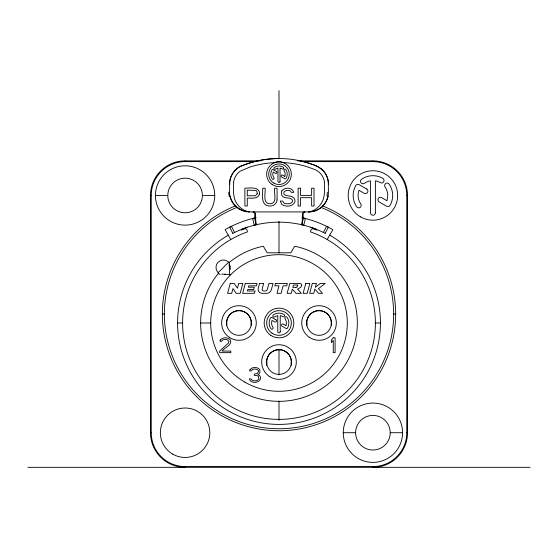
<?xml version="1.0" encoding="UTF-8"?>
<svg xmlns="http://www.w3.org/2000/svg" width="558" height="558" viewBox="0 0 558 558"><rect width="100%" height="100%" fill="white"/><g stroke="black" fill="none" stroke-linecap="round" stroke-linejoin="round"><path stroke-width="0.84" d="M328.237 181.148A19.621 19.46 80.4 0 1 328.292 181.51L328.432 192.154A19.774 19.774 0 0 1 308.658 211.928L249.342 211.928A19.774 19.774 0 0 1 229.568 192.154L229.736 181.531A19.663 19.439 -80.7 0 1 229.847 180.994A19.76 19.704 -80 0 1 237.038 168.649M291.36 361.947L291.241 363.753M226.604 322.866L226.722 324.707M266.64 361.919L266.759 363.753M306.684 322.866L306.802 324.707M226.548 325.384L226.611 322.705A12.409 12.304 0 0 1 238.964 310.604A12.409 12.304 0 0 1 251.365 322.705M266.564 365.441L266.647 361.758A12.409 12.304 0 0 1 279 349.65A12.409 12.304 0 0 1 291.402 361.758L291.353 361.779M306.621 325.384L306.684 322.705L306.656 323.947M226.583 323.947L226.611 322.712M266.619 362.993L266.647 361.765M255.09 214.021L254.581 218.018L256.143 224.783L254.225 225.251L252.655 218.506L254.581 218.018M233.628 182.34L233.558 193.242L234.29 197.902A19.607 19.607 0 0 0 249.321 212.026M251.198 324.707L251.323 322.963M331.278 324.707L331.396 322.894M301.857 224.783L303.419 218.018L305.345 218.506L303.775 225.251L301.878 224.783L302.799 213.847A1.974 1.918 -45.4 0 1 304.682 211.942L304.773 211.928M232.867 233.328L234.597 232.463A100.838 100.838 0 0 1 323.403 232.463L326.57 226.304L327.406 226.722L328.32 227.183L325.168 233.349M327.183 239.515L332.868 229.673A107.757 107.757 0 0 0 301.822 217.683M218.855 273.329L218.185 272.66L228.668 262.176L229.338 262.846M241.14 230.154L244.488 228.857A1.981 1.981 0 0 1 247.082 230.238L247.494 231.898A96.388 96.388 0 0 0 201.375 380.131A96.388 96.388 0 0 0 356.618 380.131A96.388 96.388 0 0 0 310.499 231.898L310.904 230.238A1.981 1.981 0 0 1 313.505 228.857L316.853 230.154M229.568 184.091A19.774 19.774 0 0 1 241.928 165.761C253.485 161.081 265.929 158.618 278.393 158.549M241.851 229.247L246.315 227.601M246.308 227.601L247.368 227.246M295.956 287.384L297.442 286.7L297.477 285.054M296.012 287.377L292.838 287.405L293.473 285.033L297.428 285.033M255.522 161.618L185.082 161.618A33.85 33.85 0 0 0 151.239 195.467L151.239 432.722A33.85 33.85 0 0 0 185.082 466.572L185.082 467.311A34.603 34.603 0 0 1 150.486 432.722L150.486 195.467A34.603 34.603 0 0 1 185.082 160.864L260.739 160.864M297.261 160.864L372.918 160.864A34.603 34.603 0 0 1 407.514 195.467L407.514 432.722A34.603 34.603 0 0 1 372.918 467.325L372.918 466.572A33.85 33.85 0 0 0 406.761 432.722L406.761 195.467A33.85 33.85 0 0 0 372.918 161.618L302.478 161.618M150.5 195.467L151.239 195.467M155.424 195.467L167.784 195.467M202.387 195.467A17.298 17.298 0 0 0 176.433 180.485A17.298 17.298 0 0 0 176.433 210.45A17.298 17.298 0 0 0 202.387 195.467L214.739 195.467A29.658 29.658 0 0 1 170.253 221.149A29.658 29.658 0 0 1 170.253 169.778A29.658 29.658 0 0 1 214.739 195.467M406.761 195.467L407.5 195.467M162.357 314.091L164.352 314.091M393.648 314.091L395.643 314.091M177.583 322.991L182.606 322.991M200.65 322.991L210.694 322.991M375.388 322.991L380.41 322.991A101.41 101.41 0 0 1 296.605 422.859A101.41 101.41 0 0 1 183.701 357.678A101.41 101.41 0 0 1 228.292 235.169M150.5 432.722L151.239 432.722M343.261 432.722L355.613 432.722M390.216 432.722A17.298 17.298 0 0 0 364.262 417.74A17.298 17.298 0 0 0 364.262 447.704A17.298 17.298 0 0 0 390.216 432.722L402.576 432.722A29.658 29.658 0 0 1 358.09 458.411A29.658 29.658 0 0 1 358.09 407.04A29.658 29.658 0 0 1 402.576 432.722M406.761 432.722L407.5 432.722M185.082 466.572L372.918 466.572M27.9 467.325L530.1 467.325M253.227 211.928L253.325 211.928A1.974 1.974 0 0 1 255.208 213.847L256.143 224.783M225.453 274.334L221.833 274.034A10.26 1.283 0.3 0 1 221.624 274.02M298.377 160.46L307.325 162.692L316.072 165.761A19.774 19.774 0 0 1 328.432 184.091M310.632 227.246L311.692 227.601M311.685 227.601L316.149 229.247M323.403 232.463L325.154 233.335M230.803 239.515L225.125 229.673A107.757 107.757 0 0 1 256.171 217.683M234.597 232.463L231.431 226.304L230.594 226.722L229.68 227.183L232.832 233.349M303.419 218.018L302.91 214.021A1.939 1.883 -33.4 0 1 303.392 212.528A1.974 1.974 0 0 1 304.87 211.928M230.091 266.285L230.042 265.824A10.26 1.269 89.6 0 0 230.022 265.692M230.119 266.578L230.342 269.444M324.386 182.452L324.435 193.333L323.689 197.985A19.614 19.614 0 0 1 308.679 212.026M251.316 322.761L251.379 325.384M331.452 325.384L331.389 322.712A12.409 12.304 0 0 0 319.036 310.604A12.409 12.304 0 0 0 306.635 322.705M291.436 365.441L291.36 362.1M372.918 160.878L372.918 161.618M279 90.675L279 158.681M279 221.456L279 252.844M279 349.622L279 374.906M279 401.062L279 420.244M185.082 160.878L185.082 161.618M322.259 205.762A116.65 116.65 0 0 1 371.851 384.713A116.65 116.65 0 0 1 186.149 384.713A116.65 116.65 0 0 1 235.741 205.762M218.603 273.085A78.343 78.343 0 0 0 239.556 390.684A78.343 78.343 0 0 0 352.196 350.912A78.343 78.343 0 0 0 294.659 246.231L290.864 252.802L267.136 252.802L263.341 246.224A78.343 78.343 0 0 0 229.094 262.595M224.581 274.215A16.189 0.488 3.4 0 1 230.782 274.543M229.805 275.122A16.189 1.318 85.7 0 1 229.296 262.274M220.27 274.424A8.014 1.702 -7.5 0 1 218.666 273.35M229.178 264.492A8.014 0.97 89.5 0 1 229.471 267.554M218.185 272.66A7.414 7.414 0 0 1 218.185 262.176A7.414 7.414 0 0 1 228.668 262.176M329.729 235.113A101.709 101.709 0 0 1 380.458 322.991M320.738 207.318A114.648 114.648 0 0 1 370.421 383.276A114.648 114.648 0 0 1 187.579 383.276A114.648 114.648 0 0 1 237.262 207.318M253.13 211.942A1.974 1.946 26.2 0 1 254.56 212.57A1.939 1.807 48.7 0 1 255.055 214.021M249.342 211.67A20.067 19.516 55.6 0 1 230.015 196.06M274.787 162.622A94.044 94.044 0 0 0 249.663 167.156L240.345 171.09A15.087 15.087 0 0 0 238.754 172.345A15.84 15.84 0 0 0 235.762 175.979A15.666 15.666 0 0 0 233.614 182.34M274.724 162.497A9.974 7.854 0.7 0 1 283.269 162.504M283.213 162.601A95.209 95.209 0 0 1 304.529 166.005A90.061 90.061 0 0 1 307.758 166.968L314.768 169.506A16.022 16.022 0 0 1 324.519 182.438M229.212 196.235A18.826 18.721 -75.2 0 1 228.78 192.154M236.927 168.516A19.6 19.593 -33.4 0 1 241.872 165.621M241.928 165.761A98.857 98.857 0 0 1 316.072 165.761M315.968 166.026A19.628 19.223 26.2 0 1 320.927 168.928M321.094 168.725A19.767 19.76 44.1 0 1 328.209 181.148M327.302 192.161A18.826 16.803 -88.6 0 1 326.967 195.809M328.146 196.067A20.046 19.697 86.9 0 1 308.658 211.838M301.718 285.319L300.971 287.084L298.439 288.681A10.993 10.993 0 0 0 297.63 289.128L301.306 293.334L296.054 293.334L292.371 289.135L291.248 293.334L287.154 293.334L289.804 283.45L300.183 283.457L301.348 284.141L301.718 285.319M277.068 199.938C276.914 203.921 272.869 206.502 269.123 206C260.3 205.337 262.832 193.989 262.769 188.206L265.155 188.206C265.594 193.012 262.218 204.591 270.714 203.726C277.863 202.61 273.518 192.761 274.689 188.206L277.068 188.206L277.068 199.938M220.305 340.031L219.991 341.294L221.54 341.294C222.851 338.657 227.643 338.657 228.954 341.294L228.334 343.184L219.685 351.073L219.685 352.649L230.81 352.649L230.81 351.073L222.154 351.073C224.456 347.522 232.316 345.381 230.496 340.031C228.166 336.976 222.635 336.99 220.305 340.031M249.963 369.689L249.649 370.951L251.198 370.951C252.509 368.315 257.294 368.315 258.612 370.951L257.377 373.469L254.288 374.104L254.288 375.367L257.377 375.68L258.298 376.315L258.919 378.833C257.587 381.588 252.223 381.588 250.884 378.833L249.342 378.833C250.926 385.432 264.227 381.972 259.54 375.367L257.991 374.732L259.847 372.842L259.847 369.689C257.594 366.683 252.216 366.683 249.963 369.689M281.839 190.85L281.441 192.371L281.839 195.398C284.238 199.652 290.313 196.235 292.559 200.315L292.559 201.452C290.99 204.395 286.972 204.005 284.217 203.349L282.634 201.075L280.249 201.075L281.839 204.486C285.801 207.157 292.936 206.809 294.945 201.836L294.945 199.938C293.438 194.805 287.621 196.834 284.217 194.637L283.82 193.5L284.217 191.61L286.603 190.473L288.988 190.473L290.181 190.85L291.367 192.371L293.752 192.371C292.399 187.167 284.761 186.916 281.839 190.85M230.245 283.45L227.594 293.334L231.689 293.334L232.951 288.612L236.201 293.334L240.156 293.334L242.807 283.45L238.712 283.45L237.45 288.172L234.2 283.45L230.245 283.45M245.262 283.45L242.611 293.334L254.476 293.334L255.111 290.962L247.347 290.962L247.717 289.581L253.646 289.581L254.281 287.203L248.352 287.203L248.722 285.822L256.492 285.822L257.126 283.45L245.262 283.45M259.582 283.45L258.27 288.353A3.955 3.955 0 0 0 262.086 293.334L266.584 293.334A4.945 4.945 0 0 0 271.362 289.672L273.029 283.45L268.935 283.45L267.31 289.497A1.974 1.974 0 0 1 265.406 290.962L263.725 290.962A1.583 1.583 0 0 1 262.197 288.967L263.676 283.45L259.582 283.45M275.485 283.45L274.85 285.822L279 285.822L276.984 293.334L281.079 293.334L283.094 285.822L286.714 285.822L287.349 283.45L275.485 283.45M305.77 283.45L303.12 293.334L307.214 293.334L309.864 283.45L305.77 283.45M312.32 283.45L309.669 293.334L313.763 293.334L314.886 289.135L318.576 293.334L322.524 293.334L318.43 288.667L325.168 283.45L320.327 283.45L315.389 287.265L316.414 283.45L312.32 283.45M257.21 193.5L256.813 194.637L254.825 195.774L247.278 195.774L247.278 190.097L256.017 190.473L256.813 191.234L257.21 193.5M259.589 193.884C258.145 199.29 251.47 198.104 247.278 198.048L247.278 206L244.892 206L244.892 188.206C249.572 188.032 259.84 186.393 259.589 193.884M333.252 337.82L331.396 340.031L331.396 342.556L333.252 340.345L333.252 352.649L335.1 352.649L335.1 337.82L333.252 337.82M300.504 188.206L298.125 188.206L298.125 206L300.504 206L300.504 197.671L311.629 197.671L311.629 206L314.014 206L314.014 188.206L311.629 188.206L311.629 195.398L300.504 195.398L300.504 188.206M366.676 189.009L359.164 184.67A2.469 2.469 0 0 0 355.788 185.577A19.774 19.774 0 0 0 356.715 206.809A2.469 2.469 0 0 0 360.161 207.416A2.469 2.469 0 0 0 360.768 203.97A14.836 14.836 0 0 1 359.01 190.292L364.207 193.291A2.469 2.469 0 0 0 367.582 192.384A2.469 2.469 0 0 0 366.676 189.009M386.82 200.636L381.644 197.651A2.469 2.469 0 0 0 378.268 198.557A2.469 2.469 0 0 0 379.175 201.933L386.666 206.258A2.469 2.469 0 0 0 390.042 205.351A19.774 19.774 0 0 0 389.114 184.119A2.469 2.469 0 0 0 385.676 183.512A2.469 2.469 0 0 0 385.069 186.958A14.836 14.836 0 0 1 386.82 200.636M276.398 171.522L273.274 169.716A1.032 1.032 0 0 0 271.865 170.092A8.237 8.237 0 0 0 272.248 178.937A1.032 1.032 0 0 0 273.685 179.188A1.032 1.032 0 0 0 273.936 177.751A6.18 6.18 0 0 1 273.211 172.059L275.373 173.308A1.032 1.032 0 0 0 276.782 172.931A1.032 1.032 0 0 0 276.398 171.522M284.789 176.363L282.634 175.121A1.032 1.032 0 0 0 281.232 175.498A1.032 1.032 0 0 0 281.609 176.907L284.726 178.706A1.032 1.032 0 0 0 286.135 178.33A8.237 8.237 0 0 0 285.752 169.486A1.032 1.032 0 0 0 284.315 169.234A1.032 1.032 0 0 0 284.064 170.664A6.18 6.18 0 0 1 284.789 176.363M275.882 319.762L272.13 317.6A1.235 1.235 0 0 0 270.442 318.046A9.884 9.884 0 0 0 270.902 328.662A1.235 1.235 0 0 0 272.625 328.969A1.235 1.235 0 0 0 272.925 327.246A7.414 7.414 0 0 1 272.053 320.404L274.648 321.903A1.235 1.235 0 0 0 276.336 321.45A1.235 1.235 0 0 0 275.882 319.762M285.947 325.579L283.366 324.086A1.235 1.235 0 0 0 281.678 324.54A1.235 1.235 0 0 0 282.125 326.228L285.87 328.39A1.235 1.235 0 0 0 287.558 327.937A9.884 9.884 0 0 0 287.098 317.321A1.235 1.235 0 0 0 285.375 317.021A1.235 1.235 0 0 0 285.075 318.737A7.414 7.414 0 0 1 285.947 325.579M291.36 362.016L291.36 361.982A12.36 12.36 0 0 0 272.82 351.338A12.36 12.36 0 0 0 272.82 372.744A12.36 12.36 0 0 0 291.36 362.044M331.396 323.047L331.396 323.005A12.36 12.36 0 0 0 312.857 312.292A12.36 12.36 0 0 0 312.857 333.691A12.36 12.36 0 0 0 331.396 322.991M251.323 323.047L251.323 323.005A12.36 12.36 0 0 0 232.784 312.292A12.36 12.36 0 0 0 232.784 333.691A12.36 12.36 0 0 0 251.316 322.991M375.388 212.772L375.388 180.841A14.836 14.836 0 0 1 380.333 182.619A2.469 2.469 0 0 0 383.709 181.713A2.469 2.469 0 0 0 382.802 178.337A19.774 19.774 0 0 0 361.57 179.264A2.469 2.469 0 0 0 360.963 182.71A2.469 2.469 0 0 0 364.409 183.317A14.836 14.836 0 0 1 370.442 180.841L370.442 212.772A2.469 2.469 0 0 0 372.918 215.242A2.469 2.469 0 0 0 375.388 212.772M280.235 331.64L280.235 315.682A7.414 7.414 0 0 1 282.704 316.574A1.235 1.235 0 0 0 284.399 316.121A1.235 1.235 0 0 0 283.945 314.433A9.884 9.884 0 0 0 273.329 314.893A1.235 1.235 0 0 0 273.029 316.616A1.235 1.235 0 0 0 274.745 316.916A7.414 7.414 0 0 1 277.765 315.682L277.765 331.64A1.235 1.235 0 0 0 279 332.875A1.235 1.235 0 0 0 280.235 331.64M280.032 181.42L280.032 168.118A6.18 6.18 0 0 1 282.09 168.858A1.032 1.032 0 0 0 283.499 168.481A1.032 1.032 0 0 0 283.122 167.079A8.237 8.237 0 0 0 274.278 167.463A1.032 1.032 0 0 0 274.02 168.893A1.032 1.032 0 0 0 275.457 169.151A6.18 6.18 0 0 1 277.968 168.118L277.968 181.42A1.032 1.032 0 0 0 279 182.445A1.032 1.032 0 0 0 280.032 181.42M172.722 454.135A24.719 24.719 0 0 0 209.808 432.722A24.719 24.719 0 0 0 172.722 411.316A24.719 24.719 0 0 0 172.722 454.135M270.686 335.274A14.829 14.829 0 0 0 293.794 324.052A14.829 14.829 0 0 0 272.52 309.655A14.829 14.829 0 0 0 270.686 335.274M272.074 333.224A12.36 12.36 0 0 0 291.325 323.87A12.36 12.36 0 0 0 273.601 311.88A12.36 12.36 0 0 0 272.074 333.224M269.305 376.371A17.298 17.298 0 0 0 296.256 363.272A17.298 17.298 0 0 0 271.439 346.476A17.298 17.298 0 0 0 269.305 376.371M309.341 337.318A17.298 17.298 0 0 0 336.293 324.226A17.298 17.298 0 0 0 311.476 307.43A17.298 17.298 0 0 0 309.341 337.318M229.268 337.318A17.298 17.298 0 0 0 256.22 324.226A17.298 17.298 0 0 0 231.403 307.43A17.298 17.298 0 0 0 229.268 337.318M244.843 382.139A68.299 68.299 0 0 0 347.299 322.991A68.299 68.299 0 0 0 244.843 263.843A68.299 68.299 0 0 0 244.843 382.139M360.552 216.874A24.719 24.719 0 0 0 397.638 195.467A24.719 24.719 0 0 0 360.552 174.054A24.719 24.719 0 0 0 360.552 216.874M273.852 183.129A10.295 10.295 0 0 0 289.295 174.208A10.295 10.295 0 0 0 273.852 165.294A10.295 10.295 0 0 0 273.852 183.129M272.137 184.489A12.36 12.36 0 0 0 291.332 175.017A12.36 12.36 0 0 0 273.532 163.131A12.36 12.36 0 0 0 272.137 184.489"/></g></svg>
